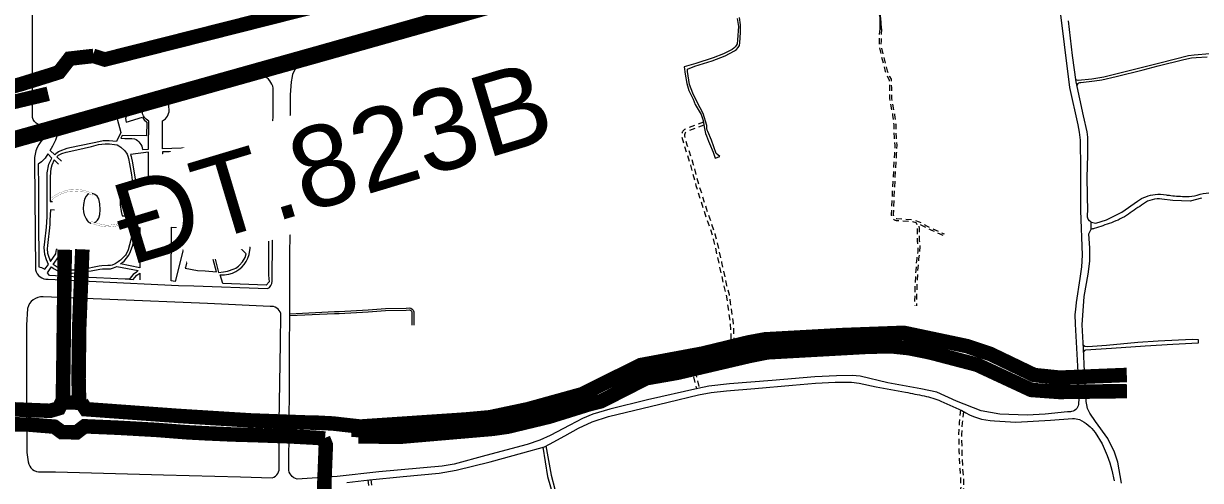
# Model space of a CAD drawing. Header units: metres. Extents: x 556238 to 587446, y 1177111 to 1219372.
# Drawn here: x 570583 to 571800, y 1204635 to 1205108 of the extents above; entities that cross this region are included whole.
import ezdxf

# ---------------------------------------------------------------- set-up
doc = ezdxf.new("R2010")
doc.units = ezdxf.units.M
doc.header["$MEASUREMENT"] = 0
for name, pattern in [('ACAD_ISO03W100', [30, 12, -18]), ('DASHED2', [0.375, 0.25, -0.125]), ('Xr_Nen GT$0$MON', [10, 6, -4])]:
    doc.linetypes.add(name, pattern=pattern)
doc.layers.add('_div_Tuy__n__ng_c__p_n___c_DT82', color=7, linetype='Continuous')
doc.layers.add('DUONG GIAO THONG', color=7, linetype='Continuous')
for name, color, linetype, lineweight in [('CNTV-TEXT', 40, 'Continuous', 20), ('Pipe Existing_DTDH', 4, 'ACAD_ISO03W100', 40), ('Xr_Nen GT$0$CAU-CONG', 4, 'Continuous', 0), ('Xr_Nen GT$0$DUONG BT-NEN BT', 38, 'Continuous', 0), ('Xr_Nen GT$0$DUONG NHUA', 38, 'Continuous', 0), ('Xr_Nen GT$0$DUONG_DA', 38, 'Xr_Nen GT$0$MON', 0)]:
    doc.layers.add(name, color=color, linetype=linetype, lineweight=lineweight)
doc.styles.add('ARIAL', font='arial.ttf')

# ---------------------------------------------------------------- blocks, each defined once
blk = doc.blocks.new('GT CHINH')
at = {"layer": 'DUONG GIAO THONG', "color": 9, "ltscale": 5, "const_width": 17.5}
blk.add_lwpolyline([(6608.2, 6191.4), (6259.9, 6093.3), (5925.3, 5998.5), (5494.8, 5877.1), (5162.8, 5783.9), (4817.4, 5684.6), (4697.6, 5650.3), (4679.7, 5642.6), (4663.4, 5627.5), (4580.3, 5529), (4482.3, 5410), (4343.3, 5242.3), (4218, 5088.2), (4049.3, 4884.5), (3949.7, 4767.1), (3692.2, 4455.7), (3428, 4134.2), (2955.9, 3559.6)], dxfattribs=at)
at = {"layer": 'CNTV-TEXT', "ltscale": 5, "insert": (5510.7, 5764.8), "char_height": 84, "width": 313.751, "attachment_point": 5, "rotation": 16.7253, "style": 'ARIAL', "bg_fill": 3, "box_fill_scale": 1.2, "bg_fill_color": 256, "bg_fill_transparency": 0}
blk.add_mtext('ĐT.823B', dxfattribs=at)
blk = doc.blocks.new('DTDH_EXISTING_PIPE')
at = {"layer": 'Pipe Existing_DTDH', "color": 3, "linetype": 'DASHED2', "ltscale": 200, "const_width": 15, "elevation": 0.8, "flags": 128}
for points in [[(-7113.5, 5058.5), (-7101.2, 5054.6), (-6778, 5136.3)], [(-7636.9, 4915.7), (-7618.4, 4914.6), (-7550.4, 4934.5), (-7540.2, 4938.8), (-7529, 4941.9), (-7519.8, 4942.3), (-7495.6, 4948.6), (-7423.3, 4966.8), (-7393, 4974.5), (-7375.7, 4978.6), (-7339, 4987.6), (-7308.3, 4996.2), (-7250.2, 5011.6), (-7187, 5029.4), (-7158.4, 5038.3), (-7148.5, 5041.5), (-7137.6, 5055.5), (-7112.8, 5058.3)], [(-7626.9, 4890.9), (-7619.6, 4897.2), (-7580, 4908.9), (-7522.5, 4925.3), (-7482.6, 4936.7), (-7435.7, 4948.6), (-7373.4, 4964.3), (-7331.8, 4974.8), (-7255.7, 4994.9), (-7202.1, 5009.1), (-7159.7, 5019.2)], [(-7144.6, 4701.2), (-7144.1, 4732.3), (-7142.6, 4857.8)], [(-7127.7, 4699.6), (-7127.7, 4699.6), (-7128.3, 4724.6), (-7127.6, 4778.7), (-7124.4, 4858.2)], [(-6838.8, 4674.8), (-6728.6, 4682.2), (-6703.1, 4684.5), (-6663.5, 4692.9), (-6607.9, 4708.3), (-6547, 4738.5), (-6482.7, 4750.5), (-6435.4, 4762), (-6418.6, 4765.1), (-6339.6, 4769.5), (-6275, 4771.9), (-6209.5, 4758.1), (-6185.4, 4750), (-6140.1, 4728.2), (-6113.7, 4725.5), (-6044.3, 4728.3)], [(-6839.1, 4664.7), (-6795.1, 4664.4), (-6699.7, 4672.6), (-6684.4, 4674.8), (-6641.7, 4685.1), (-6599.7, 4698.2), (-6588.2, 4701), (-6541.3, 4724.9), (-6509.2, 4730.5), (-6435.7, 4747.7), (-6415.8, 4751.7), (-6313.3, 4757.4), (-6288.2, 4758), (-6269.5, 4756), (-6247.2, 4751.5)], [(-6247.7, 4751.6), (-6199.2, 4738.9), (-6143.1, 4712.8), (-6114.1, 4710.7), (-6044.2, 4711.6)], [(-7557.1, 4713.7), (-7534.3, 4709.4), (-7492.9, 4705.3), (-7454, 4702.1), (-7405.2, 4700.4), (-7353.8, 4699), (-7298.6, 4696.6), (-7231.7, 4694.2), (-7157.7, 4691.2), (-7148.6, 4693.9), (-7145.6, 4700), (-7125.3, 4699.6)], [(-7546.8, 4689.5), (-7538.2, 4692.1), (-7510.3, 4691.2), (-7475.9, 4688), (-7430.3, 4686.2), (-7395.9, 4684.7), (-7344.9, 4682.1), (-7299.5, 4680), (-7265.5, 4680.2), (-7227.3, 4678.8), (-7201.7, 4677.2), (-7181.2, 4677.1), (-7153.3, 4674.8), (-7145.6, 4669.1), (-7130.2, 4669), (-7122.1, 4675.2), (-7087.5, 4673.7), (-7048.2, 4671.5), (-7016.1, 4669), (-6997.5, 4668), (-6968.6, 4666.7), (-6947.3, 4666.1), (-6910.1, 4664.8), (-6881.9, 4663.3), (-6873.5, 4662.5), (-6873.5, 4662.5)], [(-7125.3, 4699.6), (-7120.9, 4692.9), (-7024.6, 4685.9), (-6950.7, 4681.3), (-6897.3, 4679.3), (-6883.9, 4678.9), (-6883.9, 4678.9), (-6883.9, 4678.9), (-6883.9, 4678.9)], [(-6838.9, 4663.9), (-6838.7, 4675.1), (-6865.4, 4678.1), (-6886.9, 4679.2)], [(-6875.3, 4662.5), (-6872.6, 4655.7), (-6874.1, 4618.2), (-6874.6, 4585.4), (-6876.6, 4539.2), (-6876.8, 4498.6), (-6878.3, 4446.1), (-6878.1, 4401.8), (-6878.6, 4359.5), (-6879.9, 4333.5), (-6881, 4295.5), (-6883.7, 4223.3), (-6886.1, 4126.6), (-6888, 4102.4), (-6894, 4081.9), (-6907.1, 4054.7), (-6918.3, 4039.2), (-6925.1, 4032.7)]]:
    blk.add_lwpolyline(points, dxfattribs=at)

msp = doc.modelspace()

# ---------------------------------------------------------------- linework, layer by layer
at = {"layer": 'Xr_Nen GT$0$CAU-CONG', "const_width": 0.2, "flags": 128}
msp.add_lwpolyline([(570610.42014, 1204923.34764), (570612.86871, 1204925.87658), (570615.48156, 1204928.01135), (570621.36775, 1204931.25142), (570627.36598, 1204933.27123), (570630.7256, 1204934.11368), (570634.50517, 1204934.34342), (570639.9776, 1204934.01509), (570642.26946, 1204933.88269), (570644.8988, 1204933.29152), (570650.38773, 1204931.43596), (570653.61435, 1204930.12086), (570654.27177, 1204931.89437), (570649.30864, 1204933.73356), (570645.21256, 1204935.03247), (570641.20309, 1204935.68931), (570635.47497, 1204936.05163), (570630.82457, 1204935.77259), (570626.19033, 1204934.73795), (570621.86228, 1204933.2077), (570619.00303, 1204932.00898), (570614.51003, 1204929.58965), (570610.31945, 1204925.9935)], close=True, dxfattribs=at)
msp.add_lwpolyline([(570652.12321, 1204901.0765), (570657.83723, 1204899.2649), (570661.13361, 1204898.30411), (570666.32562, 1204897.26093), (570669.29999, 1204897.09614), (570674.71194, 1204897.50793), (570680.01357, 1204898.35892), (570684.05191, 1204899.70392), (570688.39233, 1204901.8725), (570688.33735, 1204904.06867), (570685.78258, 1204902.39409, -0.0057949182), (570682.45871, 1204900.99411), (570678.58532, 1204899.97851), (570672.54173, 1204899.18233), (570668.28345, 1204898.96273), (570662.98181, 1204899.75891), (570652.45518, 1204902.89202)], format="xyb", close=True, dxfattribs=at)
at = {"layer": 'Xr_Nen GT$0$DUONG BT-NEN BT', "flags": 128}
for points in [[(571439.27096, 1205224.95312), (571442.17536, 1205215.08488), (571445.87776, 1205197.39256), (571451.21527, 1205172.61493), (571454.48457, 1205160.31946), (571458.51581, 1205142.73457), (571460.2585, 1205135.69621), (571461.78329, 1205131.81433), (571463.34778, 1205128.06012, -0.0933918316), (571467.28143, 1205118.17483, -0.0549030894), (571468.25128, 1205109.0233, 0.0230369042), (571468.3222, 1205102.25992), (571469.88335, 1205102.15105), (571469.62907, 1205108.64509), (571468.46343, 1205119.40163, 0.0593085951), (571463.49507, 1205131.9092), (571460.26244, 1205142.59194), (571454.88584, 1205166.93298), (571449.25435, 1205191.05677), (571445.18492, 1205209.55456), (571440.94, 1205225.493)], [(571320.58806, 1205112.93172), (571321.96252, 1205104.49096), (571320.96176, 1205090.63824), (571320.55321, 1205086.69251, -0.1634451976), (571315.40119, 1205080.84026), (571306.49827, 1205076.23587), (571295.85084, 1205072.15507), (571277.8368, 1205066.33981), (571265.90523, 1205062.86605), (571266.9072, 1205055.11709), (571268.72052, 1205045.53974), (571270.80994, 1205038.26226), (571274.96574, 1205029.33007), (571277.36157, 1205023.78705), (571283.44435, 1205013.57886), (571285.60651, 1205007.29371), (571286.55847, 1205000.8439), (571287.999, 1204993.95413, 0.0218164327), (571292.06207, 1204983.37479), (571295.75871, 1204974.65969), (571297.97421, 1204968.36088), (571302.67131, 1204970.19649), (571300.78768, 1204971.89269), (571298.90435, 1204973.14746), (571293.97206, 1204986.99263), (571290.17813, 1204995.86307, -0.1224548351), (571289.15312, 1205002.19597), (571285.50103, 1205014.47729), (571279.29036, 1205026.36446), (571274.91422, 1205035.38092), (571271.28698, 1205044.5125), (571269.37911, 1205057.82475), (571269.23878, 1205060.25567), (571276.88877, 1205063.48532), (571294.93949, 1205069.04555), (571308.13914, 1205074.32983), (571317.91249, 1205079.33575, 0.2539323738), (571323.49307, 1205087.4914), (571323.91677, 1205098.19842), (571324.15166, 1205106.07732), (571323.03572, 1205113.81471)], [(571672.16606, 1205043.31755), (571672.50793, 1205044.57281, -0.2821751746), (571676.04485, 1205046.63918), (571690.24678, 1205048.2704), (571697.64703, 1205049.30359), (571712.44754, 1205052.89232), (571740.56196, 1205059.8149), (571755.96105, 1205063.72991), (571782.45218, 1205070.44007), (571790.28766, 1205071.96259), (571795.4027, 1205072.45208), (571806.55749, 1205073.15883)], [(570622.00077, 1204965.30437), (570617.22528, 1204969.5627), (570618.7367, 1204971.40491), (570622.24237, 1204973.27738), (570626.56423, 1204974.42502), (570637.65583, 1204976.93172), (570652.93459, 1204980.47271), (570660.28684, 1204982.28698), (570666.90537, 1204983.19296), (570671.52965, 1204983.13263), (570676.74194, 1204982.55694), (570679.61287, 1204981.98303), (570681.21466, 1204981.16763), (570683.36047, 1204979.53683), (570687.47098, 1204975.76166), (570689.95633, 1204972.2769), (570690.53058, 1204970.46477), (570691.34677, 1204967.86748), (570692.34648, 1204962.50351), (570694.46239, 1204951.14167), (570695.0064, 1204945.55453), (570695.03561, 1204939.73534), (570688.1449, 1204939.70508), (570688.1449, 1204937.8328), (570684.57874, 1204937.8328), (570683.15428, 1204930.78143), (570682.51988, 1204925.01296), (570682.64119, 1204920.16648), (570683.60825, 1204913.00887), (570684.60933, 1204908.5167), (570688.29645, 1204908.54678), (570688.38683, 1204901.51), (570695.00571, 1204901.51), (570694.82701, 1204893.09566), (570693.88985, 1204885.33407), (570692.34682, 1204878.79131), (570690.80551, 1204873.44584), (570688.86521, 1204869.1359, -0.0701536045), (570680.64453, 1204861.10256), (570677.29007, 1204859.13952), (570674.2071, 1204857.72013), (570672.50393, 1204857.324), (570669.75362, 1204857.11259), (570663.64886, 1204856.90118), (570660.74734, 1204856.53886), (570657.43996, 1204855.75104), (570647.43638, 1204853.96916), (570634.90622, 1204852.4567), (570627.92477, 1204852.30562), (570624.50983, 1204852.81902), (570617.37718, 1204855.62772), (570613.20653, 1204858.225), (570619.25081, 1204866.65108)], [(571800.91842, 1204927.09667), (571789.00745, 1204923.85046), (571771.06857, 1204924.35121), (571759.83651, 1204925.88595, 0.1905956078), (571740.71532, 1204921.18894, -0.0054831398), (571725.20924, 1204910.43014, -0.0631714507), (571707.63678, 1204901.51629, -0.0071464005), (571689.87339, 1204895.45225, -0.083993611), (571686.55862, 1204894.96115, 0.0102538747)], [(571686.75005, 1204902.00499), (571691.42727, 1204901.24002), (571702.68298, 1204904.68161), (571718.47394, 1204912.32027), (571734.71801, 1204923.84547, -0.1279250632), (571752.86117, 1204930.72866, -0.0689794492), (571764.20052, 1204930.39289, 0.0139963344), (571768.98825, 1204929.72136, 0.0191225289), (571785.03138, 1204928.54618, 0.0841928569), (571796.42468, 1204930.07176, -0.0512929779), (571808.52022, 1204932.50606)], [(570780.80613, 1204863.71622), (570784.17914, 1204850.06567), (570789.49143, 1204850.6556), (570793.70779, 1204851.41387), (570800.53767, 1204853.94175, 0.0947853662), (570806.0187, 1204857.56496), (570809.24394, 1204861.07017), (570811.75265, 1204865.65417), (570812.84006, 1204869.4154), (570773.67038, 1204907.39362), (570762.5286, 1204905.04975), (570755.74305, 1204877.4246), (570750.1194, 1204855.60156), (570749.93555, 1204854.36387), (570762.52345, 1204852.22892), (570770.47641, 1204851.66711), (570782.03677, 1204850.57872), (570778.85345, 1204863.63792)], [(570857.98653, 1204805.42072), (570904.1651, 1204807.77283), (570909.08202, 1204807.726), (570939.03377, 1204809.40474), (570957.12053, 1204810.65744), (570978.41142, 1204811.2323), (570981.48915, 1204811.37637, -0.3965532109), (570984.13416, 1204809.11078), (570984.27871, 1204795.48047)], [(570857.99362, 1204807.4279), (570904.12381, 1204809.77332), (570909.03554, 1204809.72654), (570938.90871, 1204811.40087), (570957.0244, 1204812.65558), (570978.33766, 1204813.23104), (570981.39562, 1204813.37418, -0.4036336495), (570986.13317, 1204809.21491), (570986.2786, 1204795.50168)], [(571122.78541, 1204670.6388), (571128.19691, 1204640.33606), (571139.73519, 1204596.97811), (571143.39058, 1204583.27913), (571145.47862, 1204560.10442), (571146.88747, 1204535.17482), (571148.96981, 1204510.26534), (571150.40213, 1204482.0196, -0.0914608337), (571148.9032, 1204472.30026), (571147.12312, 1204467.65786), (571147.88126, 1204446.22923, -0.3932533125), (571136.79868, 1204428.3293), (571091.03075, 1204419.57603), (571063.0601, 1204412.81405), (571039.97125, 1204403.71074), (571029.3854, 1204401.73873), (570967.89536, 1204398.4655), (570925.40037, 1204393.65368), (570889.74797, 1204387.22083), (570857.07672, 1204383.0017)], [(571119.77825, 1204669.45279), (571124.38782, 1204639.17177), (571136.84481, 1204596.17389), (571140.42574, 1204582.75398), (571142.48623, 1204559.88512), (571143.89453, 1204534.96518), (571145.97614, 1204510.06436), (571146.32842, 1204478.16858), (571142.74132, 1204475.02095), (571142.11122, 1204472.01242), (571144.11315, 1204467.88665), (571144.88313, 1204446.12315, -0.2978527223), (571135.86785, 1204431.20565), (571090.39614, 1204422.50903), (571062.1531, 1204415.68121), (571039.13875, 1204406.60726), (571029.02943, 1204404.72403), (570967.64664, 1204401.4565), (570924.96478, 1204396.62353), (570889.30403, 1204390.18917), (570857.12036, 1204386.55167)]]:
    msp.add_lwpolyline(points, format="xyb", dxfattribs=at)
for points in [[(571809.34459, 1205076.2132), (571793.07506, 1205074.85374), (571787.25263, 1205074.03812), (571757.83528, 1205066.73636), (571727.43959, 1205059.00122), (571699.66402, 1205052.1383), (571687.36663, 1205050.18079), (571673.1647, 1205048.60392), (571670.99694, 1205049.42906)], [(570836.28768, 1204932.51503), (570832.75373, 1204931.97634), (570830.17813, 1204930.65954), (570827.60254, 1204928.50479), (570825.80562, 1204925.51207), (570778.95935, 1204925.22774), (570778.95935, 1204933.18815), (570762.10101, 1204936.19704), (570756.51836, 1204957.35732), (570749.77211, 1204975.38357), (570775.85652, 1204976.44159), (570775.47151, 1204979.61563), (570726.19027, 1204978.0767), (570726.4785, 1205006.87115), (570729.46232, 1205008.98717), (570731.48362, 1205011.58412), (570733.31242, 1205016.39327), (570732.83117, 1205023.89555)], [(570735.06987, 1204968.55689), (570734.91591, 1204974.97775), (570726.23507, 1204974.74125), (570726.39969, 1204944.55156), (570743.11081, 1204944.00968), (570743.19295, 1204925.41888), (570749.61388, 1204925.83014), (570755.45884, 1204933.72715), (570743.42457, 1204975.06638), (570739.49998, 1204975.04627), (570739.65154, 1204967.83599)], [(570618.81265, 1204962.02854), (570614.42567, 1204966.72538), (570611.85368, 1204960.96093), (570610.82489, 1204957.28931), (570610.38397, 1204954.02157), (570610.34723, 1204948.46835), (570610.24859, 1204939.80244), (570610.31945, 1204925.9935), (570610.35856, 1204923.57667), (570612.57846, 1204923.44702)], [(570650.09573, 1204931.53467), (570649.20142, 1204931.05869), (570647.29136, 1204929.14957), (570645.84111, 1204925.83227), (570644.60841, 1204920.41651), (570644.4273, 1204916.2758), (570644.62662, 1204912.78002), (570645.51842, 1204909.77966), (570647.36696, 1204905.52311), (570648.45464, 1204903.85672), (570649.65092, 1204902.55265), (570651.95275, 1204901.06742), (570652.12347, 1204901.07795)], [(570656.05813, 1204901.81965), (570657.33583, 1204902.44392), (570659.29332, 1204904.16459), (570660.56211, 1204906.1933), (570661.61542, 1204910.00407), (570661.96011, 1204914.93063), (570661.41748, 1204921.10324), (570660.47482, 1204926.39212), (570658.93351, 1204928.97214), (570656.48665, 1204930.87397), (570654.09409, 1204931.92463)], [(570614.53327, 1204914.54939), (570610.36253, 1204914.6931), (570609.96703, 1204904.27376), (570609.96457, 1204899.60835), (570609.02975, 1204892.99746), (570608.02302, 1204884.08713), (570607.40904, 1204877.84741), (570607.22926, 1204874.68568), (570607.44499, 1204870.12272), (570608.66962, 1204865.87028), (570610.46735, 1204861.34325), (570616.14819, 1204869.24758), (570615.98399, 1204869.655), (570616.76134, 1204873.9265), (570617.3167, 1204874.37032)], [(570692.38428, 1204843.03335), (570687.81361, 1204843.2186), (570658.23175, 1204844.57552), (570633.84637, 1204845.50232), (570609.50704, 1204846.77632), (570607.47292, 1204849.80034), (570611.49133, 1204855.79873), (570613.72374, 1204854.06365), (570618.03976, 1204851.63454), (570623.0998, 1204850.19683), (570626.3247, 1204849.40367), (570632.87313, 1204849.20543), (570652.4191, 1204851.68401), (570661.62298, 1204853.62481), (570664.3513, 1204853.92236), (570667.47688, 1204853.92236), (570672.48743, 1204853.82323), (570675.81131, 1204854.76498), (570679.03586, 1204856.40094), (570701.23179, 1204851.93689), (570699.49528, 1204850.54883), (570696.17141, 1204847.87182), (570693.88951, 1204845.44271), (570692.27648, 1204843.02458), (570695.86878, 1204842.70975), (570697.61031, 1204844.89727), (570699.94204, 1204847.17779), (570702.91847, 1204849.30936), (570702.86899, 1204842.51781)], [(571678.62222, 1204774.76946), (571680.2446, 1204773.73194), (571683.42449, 1204773.37527), (571702.43809, 1204774.99636), (571734.84167, 1204777.81788), (571755.91437, 1204779.24697), (571791.04656, 1204781.00041), (571797.26572, 1204780.74023), (571797.42787, 1204776.91415), (571771.06221, 1204775.61386), (571742.54591, 1204773.75638), (571707.6083, 1204771.45137), (571680.9138, 1204769.72768), (571679.7133, 1204769.20892), (571678.93682, 1204768.08295)]]:
    msp.add_lwpolyline(points, dxfattribs=at)
for points in [[(570709.95799, 1204991.39998), (570684.51104, 1204991.73454), (570683.1718, 1204989.15345), (570687.52459, 1204988.62777), (570694.60363, 1204988.72333), (570697.28246, 1204988.24534, -0.283445308), (570705.74885, 1204977.29956), (570711.82372, 1204977.63412), (570712.16016, 1205006.71869), (570709.43391, 1205008.72622, -0.2352868489), (570705.51138, 1205016.3741), (570688.91366, 1205011.54649), (570688.14833, 1205009.49108), (570688.86555, 1205005.71501), (570705.55949, 1205010.87719), (570706.37259, 1205009.29996), (570707.23346, 1205007.96154), (570710.19924, 1205005.57158)], [(570679.62352, 1205009.02501), (570683.14603, 1204994.85733), (570678.80492, 1204985.40781), (570671.1695, 1204986.14544), (570665.00528, 1204986.23335), (570657.25576, 1204984.64954), (570638.82462, 1204980.57824), (570627.46461, 1204978.20233), (570620.09278, 1204975.6483, 0.0666977213), (570614.95988, 1204971.69036), (570610.02837, 1204976.35425), (570613.02233, 1204981.19415), (570616.10461, 1204987.44204), (570617.42564, 1204991.40211)], [(570788.57386, 1204838.53798), (570785.84005, 1204847.58655, 0.0762930263), (570794.90578, 1204848.44146, 0.2856911276), (570815.9099, 1204868.50059), (570816.93504, 1204875.07361), (570814.54523, 1204890.06541), (570812.40973, 1204901.41871), (570811.12822, 1204911.49161), (570810.87185, 1204915.50383), (570825.62172, 1204915.49778), (570827.88196, 1204912.71275), (570829.43359, 1204911.10865), (570831.68112, 1204909.71845), (570834.99846, 1204908.80944), (570836.3896, 1204908.70249), (570836.12051, 1204878.19408), (570836.06415, 1204847.20163), (570836.68686, 1204840.43144), (570833.59839, 1204837.00203)]]:
    msp.add_lwpolyline(points, format="xyb", close=True, dxfattribs=at)
for points in [[(570711.8842, 1204974.56223), (570693.29189, 1204972.20981), (570694.06065, 1204970.00137), (570695.30951, 1204963.61627), (570698.43166, 1204944.67293), (570711.88351, 1204944.62488)], [(570611.83808, 1204968.42271), (570607.71966, 1204972.65097), (570604.89891, 1204968.3663), (570601.28808, 1204964.53275), (570597.73395, 1204962.16485), (570598.12366, 1204937.94651), (570598.17727, 1204908.9349), (570598.17212, 1204890.57206), (570598.56664, 1204874.48493), (570598.50959, 1204856.02652), (570601.33035, 1204855.06822), (570604.7721, 1204853.60239), (570608.43894, 1204858.45083), (570606.40792, 1204863.07361), (570604.54631, 1204868.82394), (570604.03873, 1204876.01838), (570604.77244, 1204881.88153), (570606.46496, 1204897.04667), (570607.09214, 1204907.74953), (570607.20486, 1204926.80463), (570607.1485, 1204953.28623), (570608.78741, 1204961.93707)], [(570735.46714, 1204841.43565), (570735.59842, 1204896.86889), (570742.94242, 1204896.73791), (570743.47819, 1204915.83145), (570749.3795, 1204915.70029), (570755.93687, 1204906.52697), (570739.40823, 1204840.66421)], [(570807.73012, 1204915.51397), (570778.54794, 1204915.51646), (570777.51559, 1204912.25914), (570810.23368, 1204881.61246), (570813.28366, 1204879.15647), (570812.63173, 1204885.45402), (570809.5876, 1204897.85388), (570808.28376, 1204904.8572)], [(570702.95627, 1204896.45104), (570703.00233, 1204854.75092), (570682.84052, 1204858.86155), (570686.64929, 1204861.90639), (570691.52479, 1204867.84411), (570693.40392, 1204871.65025), (570695.59372, 1204878.42329), (570697.62509, 1204888.3193), (570698.18388, 1204896.3884)]]:
    msp.add_lwpolyline(points, close=True, dxfattribs=at)
at = {"layer": 'Xr_Nen GT$0$DUONG NHUA', "flags": 128}
for points in [[(571642.664, 1205217.04), (571664.353, 1205041.399), (571673.06146, 1205002.65787), (571674.40348, 1204995.24811), (571675.256, 1204986.788), (571675.67504, 1204957.3758), (571675.8126, 1204914.12121), (571677.43644, 1204867.84538), (571676.72852, 1204855.79518), (571675.142, 1204843.767), (571671.14237, 1204819.11642), (571670.35394, 1204811.79527), (571669.77687, 1204806.74482), (571670.154, 1204796.547), (571673.26276, 1204740.89783, -0.0363887318), (571673.61504, 1204715.22861, -0.4126749183), (571666.41511, 1204706.26914, -0.0672699073), (571662.149, 1204705.853), (571639.25937, 1204703.49982), (571620.61538, 1204702.37055), (571592.206, 1204703.651), (571572.77579, 1204707.04052), (571547.33783, 1204717.00418), (571526.937, 1204726.16), (571510.50614, 1204729.72847), (571476.44571, 1204735.87518), (571447.954, 1204742.893), (571439.54356, 1204743.50385), (571423.30179, 1204743.2224), (571401.08132, 1204742.23559), (571356.79, 1204738.29), (571312.65909, 1204734.74243), (571291.26061, 1204732.34316), (571279.886, 1204730.144), (571227.95089, 1204718.28112), (571189.06256, 1204708.52595), (571171.44521, 1204703.4199), (571160.63861, 1204699.11477), (571147.57406, 1204692.19841), (571127.3532, 1204681.51029), (571116.40569, 1204676.42857), (571103.293, 1204672.198), (571060.8562, 1204660.67088), (571027.97339, 1204651.61064), (571015.459, 1204649.833), (570950.136, 1204643.788), (570907.07432, 1204639.0931), (570865.602, 1204636.379, -0.3697447269), (570856.95665, 1204647.42365), (570857.66456, 1204734.2803), (570858.15775, 1204843.91176), (570858.527, 1204914.285), (570858.751, 1205033.847), (570859.69772, 1205047.21025), (570860.63042, 1205052.84967, -0.2886829412), (570873.358, 1205067.187), (570907.449, 1205077.601), (570958.312, 1205091.211), (571065.01645, 1205121.21579)], [(570983.66997, 1205108.82156), (570958.07, 1205100.555), (570840.592, 1205067.426), (570686.82563, 1205023.88992), (570611.6659, 1205003.05398, -0.0591646136), (570604.7847, 1205002.29303, -0.4982210227), (570591.82751, 1205012.96725), (570591.879, 1205042.638), (570591.922, 1205143.184)], [(571717.91842, 1204631.99953), (571714.36543, 1204653.98559), (571710.862, 1204664.206), (571703.77019, 1204678.43519), (571691.18542, 1204695.94933), (571685.16646, 1204704.56481), (571683.05949, 1204709.3147), (571682.1, 1204713.077), (571681.55643, 1204716.59069), (571679.80846, 1204747.53274), (571678.817, 1204770.956), (571677.52031, 1204796.06538), (571679.613, 1204825.142), (571683.71708, 1204848.44449), (571685.45835, 1204861.8307), (571685.21679, 1204875.11963), (571684.43506, 1204890.00517), (571686.55862, 1204894.96115), (571686.75005, 1204902.00499, -0.3146466147), (571683.06956, 1204909.45297, -0.0259345506), (571683.10982, 1204912.87901), (571682.68708, 1204947.97504), (571683.16686, 1204971.77315), (571683.10647, 1204985.78133), (571683.22725, 1204989.90926), (571682.58, 1204995.419), (571678.83549, 1205012.21672), (571671.311, 1205047.292), (571667.3344, 1205074.351), (571663.18085, 1205110.41474)], [(570594.231, 1204928.154), (570595.074, 1204852.904, 0.3888506143), (570608.076, 1204843.16471), (570657.827, 1204840.822), (570743.046, 1204836.648), (570758.651, 1204836.25), (570835.067, 1204833.338, 0.2861032454), (570839.72849, 1204840.90616), (570840.117, 1204883.522), (570840.332, 1204977.321), (570840.76855, 1205040.60141, 0.266840499), (570830.44, 1205053.37, 0.1097593079), (570823.9128, 1205053.27184), (570734.54109, 1205028.202), (570682.56, 1205013.701), (570605.717, 1204990.543, 0.2475327067), (570594.008, 1204965.329), (570594.231, 1204928.154)], [(570916.96308, 1204632.78017), (570940.345, 1204635.729), (570975.24279, 1204639.00928), (571012.55756, 1204642.4158), (571029.99, 1204645.502), (571065.0797, 1204654.19477), (571098.829, 1204663.63587), (571121.234, 1204669.857), (571126.42558, 1204672.47319), (571142.54457, 1204681.18785), (571156.66251, 1204689.17338), (571170.705, 1204695.684), (571187.63667, 1204700.90669), (571249.28085, 1204716.06405), (571280.715, 1204723.36), (571293.79166, 1204725.91909), (571309.72097, 1204727.78238), (571338.96165, 1204730.02622), (571377.7773, 1204733.38221), (571401.48479, 1204735.61816), (571421.9837, 1204736.73414), (571438.789, 1204736.748), (571446.88225, 1204735.66462), (571464.35653, 1204731.7251), (571494.7625, 1204726.39687, 0.0062529943), (571514.06474, 1204722.39566, -0.0565070698), (571531.32592, 1204716.9655), (571553.121, 1204707.293, 0.1321406725), (571586.66826, 1204696.43631), (571608.815, 1204695.323), (571644.73569, 1204697.39091), (571667.55538, 1204698.97329, -0.0808475563), (571674.75382, 1204697.85332, -0.1298682501), (571690.667, 1204684.554), (571697.94987, 1204672.76249), (571703.33212, 1204660.86198), (571706.04915, 1204653.19587), (571708.061, 1204645.68), (571710.36556, 1204634.42318)]]:
    msp.add_lwpolyline(points, format="xyb", dxfattribs=at)
msp.add_lwpolyline([(570615.54587, 1204643.6682), (570727.45607, 1204640.851), (570806.8915, 1204638.50919), (570839.82383, 1204637.54862, 0.3826756994), (570846.8358, 1204649.226), (570847.11776, 1204695.21379), (570848.23178, 1204776.75476), (570848.62595, 1204807.47718, 0.3706843294), (570837.6417, 1204814.98291), (570772.803, 1204817.828), (570672.035, 1204822.014), (570602.99807, 1204825.00929, 0.3547135166), (570586.68271, 1204812.90293), (570585.86888, 1204795.66623), (570585.78436, 1204756.46997), (570585.78072, 1204709.28505), (570586.02261, 1204663.78849), (570587.47105, 1204654.12733, 0.3976506266), (570600.47495, 1204643.87646)], format="xyb", close=True, dxfattribs=at)
at = {"layer": 'Xr_Nen GT$0$DUONG_DA', "flags": 128}
for points in [[(571468.32918, 1205102.25943), (571467.35369, 1205095.00328), (571467.42956, 1205089.68986), (571467.27814, 1205084.92471), (571469.68863, 1205073.92018), (571473.83018, 1205057.97378), (571476.4612, 1205051.80883), (571477.93095, 1205049.44455), (571478.07635, 1205041.07683), (571478.1234, 1205029.96155), (571481.37196, 1205012.90071), (571482.61687, 1205003.04311), (571482.90628, 1204989.64392), (571483.67509, 1204981.57654), (571483.19212, 1204973.10613), (571482.86066, 1204967.45262), (571481.64678, 1204946.07964), (571480.67895, 1204926.79477), (571480.00289, 1204910.09398, 0.4017313011), (571485.52361, 1204903.8442), (571501.91676, 1204902.70879), (571505.27624, 1204901.62359, -0.1970068297), (571505.56598, 1204901.37881), (571506.35777, 1204899.85898), (571506.67727, 1204898.81477), (571506.78949, 1204895.43545), (571506.74405, 1204889.47602), (571506.91558, 1204882.70087), (571507.55601, 1204876.94269), (571507.2968, 1204871.83862), (571506.27154, 1204864.40207), (571505.24409, 1204851.97015), (571504.48693, 1204836.34715), (571504.02924, 1204820.6253), (571504.21991, 1204815.55357)], [(571469.88335, 1205102.15105), (571469.35495, 1205094.92911), (571469.43002, 1205089.67237), (571469.28503, 1205085.10974), (571471.63408, 1205074.3857), (571475.72837, 1205058.62128), (571478.24058, 1205052.7347), (571479.92105, 1205050.03145), (571480.07627, 1205041.09844), (571480.1226, 1205030.15445), (571483.34836, 1205013.21336), (571484.61415, 1205003.19039), (571484.90423, 1204989.76054), (571485.68051, 1204981.6147), (571485.18878, 1204972.99068), (571484.85734, 1204967.33738), (571483.64394, 1204945.97282), (571482.67692, 1204926.7042), (571482.00125, 1204910.01309, 0.4008162474), (571485.67729, 1204905.83834), (571502.29887, 1204904.68712), (571508.86659, 1204902.56556), (571517.25239, 1204898.03275), (571522.81112, 1204895.25526), (571534.58553, 1204890.12653)], [(571285.8523, 1205005.6091), (571267.99729, 1204998.9514, 0.3595730536), (571263.29821, 1204990.79443), (571265.83137, 1204981.39261), (571272.39127, 1204960.91228), (571277.99503, 1204940.03206), (571285.64537, 1204915.6914), (571294.75833, 1204889.0656), (571296.6362, 1204881.77894), (571301.53365, 1204859.75337), (571306.84849, 1204835.96493), (571309.39804, 1204826.58844), (571310.40112, 1204818.28887), (571313.49458, 1204796.84668), (571314.14697, 1204783.57094, -0.0930845724), (571312.78757, 1204773.67621, -0.2008786841), (571310.07929, 1204770.57989), (571306.10443, 1204768.10455), (571293.27763, 1204764.88552, 0.0432379999), (571279.49388, 1204760.18269, 0.3144619803), (571274.76432, 1204745.38056), (571278.42578, 1204729.80083)], [(571286.30048, 1205002.59188), (571269.04792, 1204996.14139, 0.3515686221), (571266.23703, 1204991.41854), (571268.70981, 1204982.24086), (571275.27016, 1204961.75913), (571280.87604, 1204940.871), (571288.49598, 1204916.62704), (571297.63437, 1204889.92696), (571299.5538, 1204882.47906), (571304.4618, 1204860.40601), (571309.76136, 1204836.68594), (571312.35019, 1204827.16503), (571313.37531, 1204818.68309), (571316.48403, 1204797.13513), (571317.14336, 1204783.71819, -0.0930845724), (571315.63322, 1204772.72634, -0.195605714), (571311.55044, 1204767.96188), (571307.29097, 1204765.30929), (571294.00273, 1204761.97446, 0.042094859), (571281.049, 1204757.58873, 0.3082122154), (571277.6595, 1204746.17438), (571281.34622, 1204730.48717)], [(571533.78684, 1204888.29292), (571521.96421, 1204893.44266), (571516.32967, 1204896.25803), (571509.28045, 1204900.06838, 0.6707418994), (571508.56457, 1204899.48223), (571508.55761, 1204899.16818), (571508.78974, 1204895.46102), (571508.74425, 1204889.49371), (571508.91278, 1204882.83697), (571509.56164, 1204877.0029), (571509.28985, 1204871.65097), (571508.26025, 1204864.18296), (571507.2401, 1204851.83934), (571506.48552, 1204836.26963), (571506.03033, 1204820.63378), (571506.2185, 1204815.6287)], [(571554.53956, 1204706.39693), (571553.34762, 1204694.36726), (571552.63166, 1204682.36366), (571552.86937, 1204665.433), (571553.74859, 1204647.35041), (571554.5503, 1204636.85484), (571554.87783, 1204628.09539), (571554.15215, 1204624.13648), (571552.27924, 1204612.60845), (571549.80421, 1204599.1261), (571546.9202, 1204569.68108), (571546.58197, 1204565.62805), (571549.7901, 1204563.57459, -0.2699434941), (571553.48978, 1204556.36474, 0.0375232055), (571553.63574, 1204549.66983, 0.3661572957), (571556.88083, 1204546.51059), (571579.49517, 1204545.85438)], [(570938.85402, 1204635.56472), (570943.3717, 1204594.56277), (570945.29625, 1204579.24656), (570948.20996, 1204557.8964), (570950.556, 1204526.0248, -0.27669603), (570947.87284, 1204520.69531), (570939.07598, 1204519.87126), (570904.72684, 1204515.71749), (570891.4227, 1204513.26544)], [(570941.83598, 1204635.89328), (570946.35115, 1204594.91408), (570948.27085, 1204579.63642), (570951.19502, 1204558.20965), (570953.5479, 1204526.24504, -0.3010250881), (570948.79167, 1204517.76825), (570939.39602, 1204516.8881), (570905.17923, 1204512.75034), (570891.96647, 1204510.31513)]]:
    msp.add_lwpolyline(points, format="xyb", dxfattribs=at)
msp.add_lwpolyline([(571551.51834, 1204708.01189), (571550.35644, 1204694.60456), (571549.63041, 1204682.432), (571549.87039, 1204665.33907), (571550.75414, 1204647.16328), (571551.55457, 1204636.68449), (571551.86762, 1204628.31237), (571551.19585, 1204624.64752), (571549.323, 1204613.11989), (571546.83078, 1204599.54389), (571543.93238, 1204569.95205), (571543.61392, 1204566.13583), (571536.90846, 1204564.99582), (571516.70741, 1204565.55215)], dxfattribs=at)

# ---------------------------------------------------------------- next in the draw order: block references
at = {"layer": 'DUONG GIAO THONG'}
msp.add_blockref('GT CHINH', (565391.56753, 1199198.47471), dxfattribs=at)

# ---------------------------------------------------------------- next in the draw order: linework, layer by layer
at = {"layer": '_div_Tuy__n__ng_c__p_n___c_DT82', "color": 5, "true_color": 0x0000ff}
msp.add_polyline3d([(572010.33674, 1205398.93306, 3.05312), (571794.82842, 1205336.5785, 3.5202), (571571.09226, 1205275.82357, 3.52053), (571221.93767, 1205176.41746, 3.23312), (571012.55671, 1205114.28908, 3.2025), (570986.46105, 1205105.60958, 2.88908), (570866.61676, 1205073.97132, 4.23991), (570699.2703, 1205024.1666, 3.8103), (570608.33675, 1204998.96538, 3.7398), (570468.22227, 1204960.14427, 4.11942), (570349.26541, 1204926.25342, 4.36629), (570185.71527, 1204878.97756, 3.50091), (570127.20326, 1204861.78004, 4.13295), (570090.95965, 1204852.44958, 4.41936), (570082.16778, 1204851.22604, 4.33094), (570064.62464, 1204844.41998, 4.43443)], dxfattribs=at)

# ---------------------------------------------------------------- next in the draw order: block references
at = {"layer": 'Pipe Existing_DTDH', "linetype": 'ByBlock'}
msp.add_blockref('DTDH_EXISTING_PIPE', (577767.86613, 1200015.74782, -0.796), dxfattribs=at)

doc.saveas('drawing.dxf')
